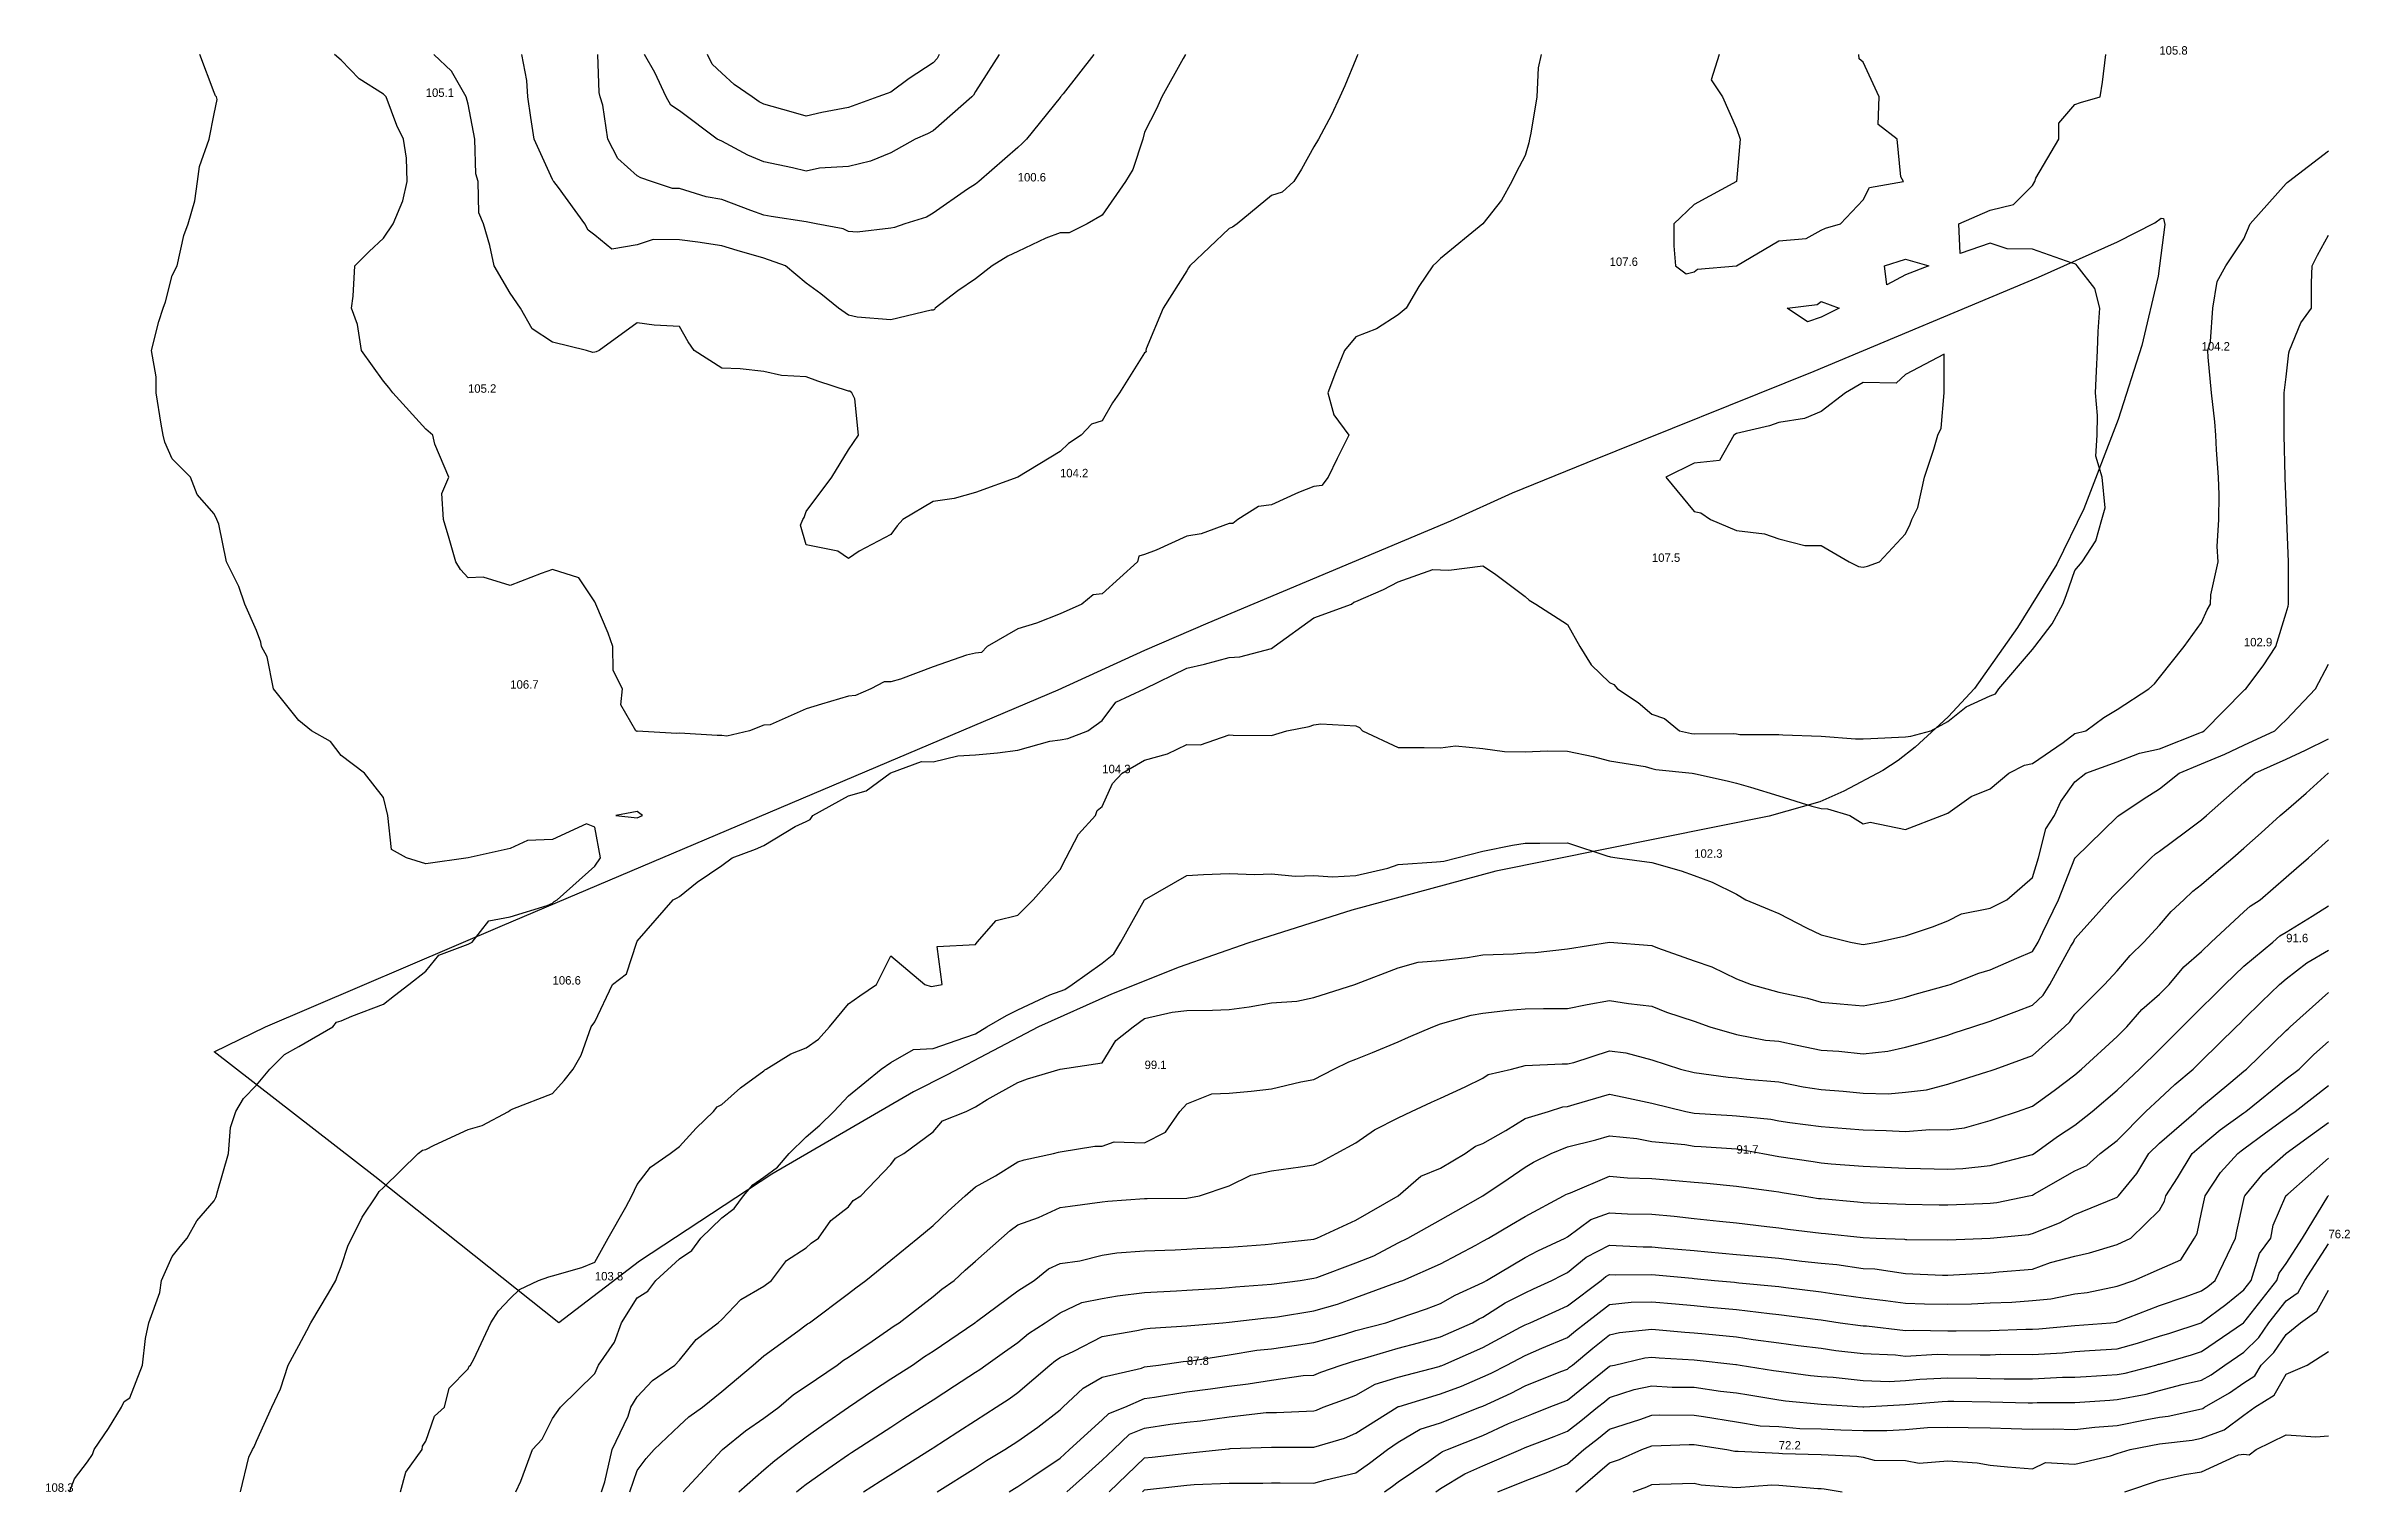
# Model space of a CAD drawing. Extents: x 0 to 273, y 0 to 171.
import ezdxf

# ---------------------------------------------------------------- set-up
doc = ezdxf.new("R2010")
doc.units = 0
for name, color, linetype in [('CONTOURS_MAJEURES', 3, 'CONTINUOUS'), ('CONTOURS_MINEURES', 8, 'CONTINUOUS'), ('PARCELLE', 4, 'CONTINUOUS'), ('POINTS_COTES', 7, 'CONTINUOUS')]:
    doc.layers.add(name, color=color, linetype=linetype)

msp = doc.modelspace()

# ---------------------------------------------------------------- linework, layer by layer
at = {"layer": 'CONTOURS_MAJEURES'}
for points in [[(124.004, 169.996), (120.362, 165.357), (120.075, 165), (120.05, 164.955), (120.005, 164.907), (116.05, 160.003), (115.539, 159.468), (115.005, 159.03), (110.393, 154.996), (109.995, 154.671), (109.069, 154.071), (104.995, 151.249), (104.232, 150.763), (101.662, 149.999), (100.436, 149.56), (99.996, 149.455), (96.014, 148.982), (94.996, 149.073), (94.381, 149.385), (91.163, 149.999), (89.997, 150.206), (85.843, 150.845), (84.997, 150.999), (83.426, 151.57), (79.998, 152.842), (78.18, 153.179), (74.998, 154.169), (74.181, 154.179), (71.709, 154.996), (70.421, 155.419), (69.999, 155.667), (67.716, 157.717), (66.528, 160.003), (65.961, 164.039), (65.636, 165), (65.502, 165.502), (65.362, 169.996)], [(65.773, -0.003), (66.178, 1.178), (67.031, 5.004), (68.952, 8.955), (69.261, 10.001), (69.999, 11.238), (71.829, 13.168), (74.455, 14.997), (74.998, 15.56), (76.983, 18.017), (79.591, 20.004), (79.998, 20.393), (82.253, 22.747), (84.997, 24.318), (85.906, 25.001), (87.644, 27.352), (89.997, 28.869), (90.567, 29.427), (91.435, 29.997), (92.917, 32.08), (94.996, 33.717), (95.559, 34.441), (96.448, 35.005), (99.996, 38.731), (100.539, 39.458), (101.526, 40.001), (104.995, 42.575), (106.122, 43.872), (108.897, 44.998), (109.995, 45.54), (111.404, 46.406), (115.005, 48.405), (116.167, 48.842), (120.005, 50.005), (125.004, 50.734), (126.606, 53.401), (128.665, 55.001), (130.004, 56.001), (133.264, 56.739), (135.003, 56.928), (138.039, 56.964), (140.003, 57.037), (142.36, 57.357), (145.002, 57.848), (148.027, 58.024), (150.002, 58.46), (154.85, 59.998), (154.947, 60.053), (155.002, 60.055), (155.075, 60.071), (160.001, 61.983), (162.344, 62.659), (165.001, 62.859), (168.194, 63.196), (170, 63.5), (173.649, 63.653), (175, 63.77), (176.209, 63.794), (179.999, 64.207), (184.999, 65.005), (189.998, 64.634), (190.648, 64.355), (194.998, 62.794), (197.091, 62.095), (199.997, 60.693), (201.741, 59.998), (204.997, 59.112), (208.382, 58.384), (209.996, 57.905), (212.259, 57.737), (214.996, 57.467), (218.02, 58.023), (219.996, 58.514), (221.13, 58.864), (224.995, 59.91), (225.254, 59.998), (228.668, 61.335), (230.005, 61.752), (233.13, 63.127), (235.005, 63.925), (235.689, 65.005), (236.209, 66.209), (238.057, 70.002), (240.004, 74.95), (240.027, 74.975), (240.048, 74.998), (245.004, 79.825), (245.093, 79.906), (245.224, 79.994), (248.087, 81.914), (250.004, 83.151), (252.343, 85.002), (255.003, 86.095), (257.741, 87.262), (260.003, 88.301), (263.669, 89.998), (264.327, 90.673), (265.002, 91.32), (268.478, 94.995), (270.002, 97.91)], [(96.779, -0.003), (98.742, 1.253), (99.996, 2.044), (104.688, 5.004), (104.874, 5.125), (104.995, 5.203), (107.909, 7.089), (109.995, 8.42), (112.456, 10.001), (113.996, 11.007), (115.005, 11.736), (118.816, 14.997), (119.462, 15.541), (120.005, 15.884), (121.624, 16.618), (125.004, 18.358), (129.077, 19.076), (130.004, 19.26), (130.651, 19.356), (135.003, 19.648), (139.253, 20.004), (140.003, 20.066), (144.431, 20.576), (145.002, 20.614), (145.707, 20.708), (150.002, 21.41), (152.814, 22.19), (155.002, 22.978), (159.713, 24.713), (160.001, 24.806), (160.146, 24.856), (160.53, 25.001), (165.001, 26.948), (169.176, 29.174), (170, 29.628), (170.682, 29.997), (173.39, 31.61), (175, 32.583), (179.54, 35.005), (179.827, 35.176), (179.999, 35.26), (180.368, 35.373), (184.999, 37.338), (187.114, 37.119), (189.998, 37.056), (193.228, 36.774), (194.998, 36.619), (196.502, 36.508), (199.997, 36.147), (204.43, 35.571), (204.997, 35.465), (205.398, 35.406), (207.891, 35.005), (209.705, 34.712), (209.996, 34.678), (214.301, 34.308), (214.996, 34.233), (215.8, 34.199), (219.996, 34.041), (223.95, 33.958), (224.995, 33.949), (229.102, 34.102), (230.005, 34.136), (230.795, 34.214), (234.57, 35.005), (235.005, 35.1), (235.252, 35.251), (240.004, 37.976), (241.425, 38.581), (243.012, 40.001), (245.004, 41.536), (248.406, 44.998), (250.004, 46.5), (251.814, 48.192), (254.016, 50.005), (254.513, 50.495), (255.003, 50.979), (259.105, 55.001), (259.557, 55.447), (260.003, 55.887), (262.066, 57.936), (264.223, 59.998), (265.002, 60.658), (267.433, 62.571), (270.002, 64.077)], [(129.749, -0.003), (130.004, 0.241), (134.306, 0.695), (135.003, 0.771), (135.872, 0.867), (140.003, 1.035), (143.982, 1.019), (145.002, 1.053), (146.057, 1.053), (150.002, 1.002), (151.426, 1.423), (155.002, 2.256), (156.609, 3.394), (158.735, 5.004), (160.001, 5.851), (162.6, 7.403), (165.001, 8.166), (169.646, 10.001), (169.904, 10.097), (170, 10.138), (173.349, 11.65), (175, 12.517), (179.211, 14.21), (179.999, 14.519), (180.266, 14.73), (180.593, 14.997), (183.021, 16.977), (184.999, 18.55), (186.178, 18.824), (189.998, 19.228), (193.877, 18.882), (194.998, 18.817), (196.329, 18.672), (199.997, 18.324), (201.986, 18.013), (204.997, 17.636), (207.311, 17.315), (209.996, 16.973), (211.727, 16.73), (214.996, 16.343), (218.788, 16.206), (219.996, 16.061), (223.731, 16.263), (224.995, 16.245), (228.799, 16.203), (230.005, 16.22), (231.266, 16.26), (235.005, 16.238), (238.554, 16.45), (240.004, 16.579), (241.727, 16.722), (245.004, 16.928), (247.436, 17.569), (250.004, 18.418), (251.234, 18.772), (254.952, 20.004), (255.003, 20.023), (257.849, 22.156), (260.003, 23.886), (260.879, 25.001), (261.828, 28.173), (263.168, 29.997), (263.46, 31.542), (264.978, 35.005), (264.989, 35.018), (265.002, 35.03), (265.202, 35.205), (270.002, 39.471)], [(245.937, -0.003), (250.004, 1.391), (252.962, 2.041), (255.003, 2.37), (259.363, 4.363), (260.003, 4.436), (260.632, 4.373), (261.431, 5.004), (265.002, 6.757), (268.492, 6.512), (270.002, 6.636)], [(187.77, -0.003), (189.4, 0.596), (189.998, 0.862), (190.91, 0.909), (194.998, 1.008), (195.831, 0.831), (199.997, 0.491), (204.18, 0.815), (204.997, 0.777), (209.602, 0.391), (209.996, 0.38), (210.363, 0.364), (212.496, -0.003)]]:
    msp.add_lwpolyline(points, dxfattribs=at)
at = {"layer": 'CONTOURS_MINEURES'}
for points in [[(2.889, -0.003), (3.455, 1.548), (5.005, 3.55), (5.589, 4.419), (5.794, 5.004), (7.504, 7.502), (9.026, 10.001), (9.333, 10.672), (10.004, 11.125), (11.524, 14.997), (11.862, 18.143), (12.262, 20.004), (13.563, 23.561), (13.772, 25.001), (15.004, 27.832), (15.974, 29.028), (16.809, 29.997), (17.95, 32.054), (20.003, 34.427), (20.191, 34.817), (20.249, 35.005), (20.352, 35.353), (21.67, 40.001), (21.926, 43.076), (22.554, 44.998), (23.464, 46.538), (25.003, 48.079), (26.565, 50.005), (28.284, 51.722), (30.002, 52.664), (34.03, 55.001), (34.455, 55.548), (35.002, 55.715), (36.252, 56.25), (40.001, 57.666), (41.298, 58.702), (43.001, 59.998), (45.001, 61.591), (46.531, 63.472), (50, 64.794), (50.5, 65.005), (52.453, 67.551), (55, 68.003), (59.354, 69.357), (60, 69.632), (60.178, 69.823), (60.555, 70.002), (64.999, 73.999), (65.655, 74.998), (64.999, 78.632), (63.999, 78.995), (60, 77.139), (57.037, 77.034), (55, 76.097), (50, 74.998), (45.001, 74.263), (42.728, 74.998), (40.969, 75.965), (40.537, 79.994), (40.001, 82.141), (37.779, 85.002), (35.002, 87.084), (33.752, 88.749), (31.502, 89.998), (30.002, 91.247), (27.003, 94.995), (26.253, 98.75), (25.58, 100.002), (25.503, 100.502), (25.003, 101.876), (23.614, 104.999), (22.92, 107.08), (21.461, 109.995), (20.529, 114.475), (20.316, 115.002), (20.003, 115.669), (17.972, 117.969), (17.177, 119.999), (15.004, 122.171), (14.148, 124.141), (13.955, 124.995), (13.704, 126.297), (13.139, 130.003), (13.139, 131.866), (12.573, 134.999), (13.43, 138.423), (13.954, 139.996), (14.245, 140.756), (15.004, 143.865), (15.613, 145.003), (16.404, 148.6), (16.895, 149.999), (17.696, 152.69), (18.003, 154.996), (18.239, 156.763), (19.403, 160.003), (20.003, 163.001), (20.326, 164.677), (20.247, 165), (20.124, 165.12), (20.003, 165.526), (18.303, 169.996)], [(23.106, -0.003), (24.094, 4.094), (24.527, 5.004), (24.695, 5.312), (25.003, 6.003), (26.821, 10.001), (27.815, 12.186), (28.752, 14.997), (30.002, 17.308), (30.936, 19.07), (31.431, 20.004), (33.502, 23.502), (34.364, 25.001), (34.533, 25.469), (35.002, 26.666), (35.824, 29.176), (36.278, 29.997), (37.502, 32.501), (39.168, 35.005), (39.479, 35.527), (40.001, 36.004), (44.119, 40.001), (44.601, 40.401), (45.001, 40.485), (46.001, 41), (50, 42.856), (51.667, 43.332), (54.8, 44.998), (55, 45.133), (55.312, 45.31), (60, 47.116), (61.363, 48.639), (62.419, 50.005), (63.367, 51.636), (64.582, 55.001), (64.999, 55.601), (67.074, 59.998), (68.739, 61.26), (69.945, 65.005), (69.999, 65.114), (74.244, 70.002), (74.74, 70.26), (74.998, 70.397), (77.103, 72.105), (79.998, 74.067), (81.22, 74.998), (83.985, 76.009), (84.997, 76.463), (88.693, 78.691), (89.997, 79.281), (90.473, 79.519), (90.776, 79.994), (94.996, 82.319), (97.068, 82.927), (99.93, 85.002), (99.996, 85.038), (103.615, 86.381), (104.995, 86.353), (107.925, 87.07), (109.995, 87.187), (112.611, 87.39), (115.005, 87.742), (118.795, 88.789), (120.005, 88.938), (120.914, 89.09), (123.28, 89.998), (125.004, 91.247), (126.608, 93.392), (130.004, 94.995), (135.003, 97.423), (137.102, 97.9), (140.003, 98.701), (141.253, 98.75), (145.002, 99.761), (145.336, 100.002), (150.002, 103.365), (154.475, 104.999), (154.769, 105.231), (155.002, 105.311), (158.262, 106.737), (160.001, 107.62), (164.103, 109.098), (165.001, 109.075), (165.973, 109.024), (170, 109.527), (171.364, 108.632), (175, 105.887), (175.482, 105.48), (176.29, 104.999), (179.999, 102.605), (181.487, 100.002), (182.83, 97.83), (184.999, 95.72), (185.514, 95.511), (185.942, 94.995), (188.357, 93.355), (189.998, 91.969), (191.472, 91.471), (193.254, 89.998), (194.68, 89.681), (194.998, 89.648), (199.691, 89.692), (199.997, 89.656), (200.406, 89.59), (204.997, 89.59), (205.471, 89.524), (209.996, 89.396), (214.075, 89.078), (214.996, 89.047), (215.882, 89.113), (219.996, 89.303), (220.621, 89.374), (222.995, 89.998), (224.995, 91.127), (227.142, 92.853), (230.005, 94.151), (230.618, 94.382), (231.021, 94.995), (235.005, 99.638), (235.279, 100.002), (237.33, 102.675), (238.576, 104.999), (238.988, 106.015), (240.004, 108.996), (240.887, 109.995), (242.504, 112.499), (243.186, 115.002), (243.601, 116.405), (243.258, 119.999), (242.504, 122.497), (242.648, 124.995), (242.701, 127.302), (242.453, 130.003), (242.557, 132.554), (242.704, 134.999), (242.749, 137.252), (242.983, 139.996), (242.357, 142.352), (240.303, 145.003), (240.18, 145.178), (240.004, 145.263), (239.687, 145.32), (235.005, 146.991), (232.025, 147.022), (230.005, 147.704), (226.456, 146.46), (226.302, 149.999), (230.005, 151.617), (232.736, 152.267), (235.005, 154.535), (235.259, 154.996), (235.4, 155.391), (238.113, 160.003), (238.113, 161.894), (240.004, 164.118), (240.668, 164.336), (243.004, 165), (243.28, 166.723), (243.658, 169.996)], [(176.886, 169.996), (176.562, 168.435), (176.393, 165), (175.686, 160.689), (175.538, 160.003), (175.448, 159.554), (175, 158.056), (173.942, 156.055), (173.428, 154.996), (172.222, 152.775), (170, 149.999), (165.001, 145.877), (164.546, 145.457), (164.103, 145.003), (162.425, 142.575), (160.953, 139.996), (160.001, 139.227), (157.443, 137.555), (155.002, 136.611), (153.632, 134.999), (152.6, 132.403), (151.691, 130.003), (152.395, 127.393), (154.168, 124.995), (152.78, 122.22), (151.729, 119.999), (150.971, 119.03), (150.002, 118.932), (148.21, 118.208), (145.002, 116.754), (143.457, 116.547), (141.049, 115.002), (140.457, 114.547), (140.003, 114.552), (136.706, 113.297), (135.003, 113.041), (131.388, 111.382), (130.004, 110.887), (129.327, 110.673), (129.171, 109.995), (125.004, 106.216), (123.922, 106.08), (122.588, 104.999), (120.005, 103.851), (117.239, 102.766), (115.005, 102.084), (111.383, 100.002), (110.706, 99.291), (109.995, 99.208), (108.94, 98.946), (104.995, 97.573), (101.139, 96.139), (99.996, 95.791), (99.196, 95.796), (97.643, 94.995), (95.81, 94.182), (94.996, 94.095), (91.81, 93.183), (89.997, 92.616), (85.729, 90.73), (84.997, 90.672), (83.283, 89.998), (80.609, 89.387), (79.998, 89.44), (79.453, 89.454), (74.998, 89.722), (74.694, 89.695), (69.999, 89.969), (69.952, 89.952), (69.832, 89.998), (68.084, 93.081), (68.268, 94.995), (67.151, 97.15), (67.114, 100.002), (66.57, 101.573), (65.134, 104.999), (64.999, 105.284), (63.124, 108.121), (60, 109.1), (58.636, 108.632), (55, 107.189), (51.8, 108.196), (50, 108.121), (49.101, 109.096), (48.572, 109.995), (47.778, 112.777), (47.097, 115.002), (46.897, 118.104), (47.751, 119.999), (46.088, 123.909), (45.834, 124.995), (45.001, 125.691), (41.126, 130.003), (40.635, 130.636), (40.001, 131.365), (37.393, 134.999), (36.925, 138.074), (36.231, 139.996), (36.417, 141.413), (36.609, 145.003), (38.305, 146.698), (40.001, 148.277), (41.138, 149.999), (42.281, 152.718), (42.795, 154.996), (42.742, 157.74), (42.39, 160.003), (41.594, 161.595), (40.307, 165), (40.001, 165.315), (37.131, 167.127), (35.002, 169.339), (34.221, 169.996)], [(155.206, 169.996), (155.151, 169.847), (155.002, 169.47), (153.694, 166.306), (153.113, 165), (152.123, 162.88), (150.583, 160.003), (150.002, 159.076), (148.555, 156.445), (147.662, 154.996), (146.278, 153.721), (145.002, 153.33), (140.971, 149.999), (140.406, 149.597), (140.003, 149.423), (135.357, 145.003), (135.213, 144.793), (135.003, 144.419), (132.214, 139.996), (130.186, 135.181), (130.165, 134.999), (130.176, 134.827), (130.004, 134.729), (127.038, 130.003), (126.204, 128.801), (125.004, 126.664), (123.728, 126.274), (122.505, 124.995), (121.005, 123.996), (120.005, 123.061), (115.005, 119.999), (109.995, 118.214), (107.495, 117.501), (104.995, 117.144), (101.424, 115.002), (100.746, 114.251), (99.996, 113.235), (96.246, 111.247), (94.996, 110.412), (93.746, 111.247), (89.997, 111.998), (89.315, 114.32), (89.597, 115.002), (89.751, 115.248), (89.997, 115.939), (93.02, 119.999), (94.996, 123.266), (96.18, 124.995), (95.732, 129.266), (95.406, 130.003), (95.17, 130.176), (94.996, 130.206), (91.355, 131.36), (89.997, 131.882), (87.054, 132.058), (84.997, 132.501), (82.164, 132.834), (79.998, 132.926), (76.748, 134.999), (76.017, 136.018), (74.998, 137.835), (71.998, 137.997), (69.999, 138.29), (65.499, 134.999), (65.146, 134.852), (64.999, 134.807), (64.761, 134.761), (63.999, 134.999), (60, 135.966), (57.573, 137.57), (56.212, 139.996), (55, 141.776), (53.092, 145.003), (52.584, 147.418), (51.824, 149.999), (51.292, 151.29), (51.197, 154.996), (50.909, 155.906), (50.8, 160.003), (50, 164.138), (49.779, 165), (48.051, 168.048), (45.942, 169.996)], [(134.839, 169.996), (134.549, 169.542), (132.044, 165), (131.432, 163.572), (130.004, 160.836), (129.791, 160.003), (128.604, 156.398), (127.76, 154.996), (125.004, 151.017), (123.23, 149.999), (121.104, 148.901), (120.005, 148.901), (118.31, 148.306), (115.005, 146.727), (113.835, 146.17), (111.999, 145.003), (109.995, 143.489), (107.94, 142.053), (105.233, 139.996), (105.152, 139.839), (104.995, 139.781), (104.761, 139.761), (99.996, 138.628), (96.035, 138.957), (94.996, 139.18), (93.82, 139.996), (91.718, 141.72), (89.997, 142.955), (87.531, 145.003), (84.997, 145.909), (81.811, 146.815), (79.998, 147.376), (77.187, 147.812), (74.998, 148.084), (71.883, 148.116), (69.999, 147.484), (66.999, 147.002), (64.999, 148.637), (64.223, 149.224), (63.83, 149.999), (60.714, 154.282), (60.145, 154.996), (60.09, 155.086), (60, 155.246), (57.824, 160.003), (57.432, 162.569), (57.077, 165), (56.956, 166.955), (56.348, 169.996)], [(124.004, 169.996), (120.362, 165.357), (120.075, 165), (120.05, 164.955), (120.005, 164.907), (116.05, 160.003), (115.539, 159.468), (115.005, 159.03), (110.393, 154.996), (109.995, 154.671), (109.069, 154.071), (104.995, 151.249), (104.232, 150.763), (101.662, 149.999), (100.436, 149.56), (99.996, 149.455), (96.014, 148.982), (94.996, 149.073), (94.381, 149.385), (91.163, 149.999), (89.997, 150.206), (85.843, 150.845), (84.997, 150.999), (83.426, 151.57), (79.998, 152.842), (78.18, 153.179), (74.998, 154.169), (74.181, 154.179), (71.709, 154.996), (70.421, 155.419), (69.999, 155.667), (67.716, 157.717), (66.528, 160.003), (65.961, 164.039), (65.636, 165), (65.502, 165.502), (65.362, 169.996)], [(112.818, 169.996), (109.995, 165.617), (109.779, 165.215), (109.578, 165), (104.995, 160.988), (104.353, 160.646), (102.886, 160.003), (99.996, 158.392), (97.589, 157.407), (94.996, 156.768), (91.554, 156.556), (89.997, 156.2), (88.373, 156.622), (84.997, 157.312), (83.089, 158.092), (79.998, 159.744), (79.467, 160.003), (74.998, 163.353), (73.998, 164), (73.422, 165), (72.098, 167.898), (70.859, 169.996)], [(105.724, 169.996), (105.47, 169.522), (104.995, 169.015), (102.175, 167.178), (99.996, 165.562), (99.577, 165.418), (98.478, 165), (94.996, 163.743), (91.827, 163.17), (89.997, 162.722), (88.215, 163.219), (84.997, 164.144), (84.424, 164.427), (83.608, 165), (81.468, 166.469), (79.998, 167.824), (78.867, 168.866), (78.32, 169.996)], [(197.952, 169.996), (196.998, 166.998), (198.331, 165), (199.997, 161.252), (200.452, 160.003), (199.997, 154.996), (194.998, 152.289), (192.607, 149.999), (192.607, 147.393), (192.798, 145.003), (194.05, 144.053), (194.998, 144.315), (195.388, 144.612), (199.997, 145.003), (204.997, 147.955), (208.247, 148.251), (209.996, 149.222), (210.511, 149.485), (212.279, 149.999), (214.996, 152.838), (215.716, 154.277), (219.746, 154.996), (219.44, 155.552), (218.996, 160.003), (216.735, 161.741), (216.871, 165), (214.996, 169.088), (214.52, 169.52), (214.47, 169.996)], [(42.012, -0.003), (42.662, 2.339), (44.584, 5.004), (44.616, 5.388), (45.001, 5.971), (46.042, 8.96), (47.233, 10.001), (47.754, 12.245), (50, 14.556), (50.126, 14.871), (50.289, 14.997), (50.682, 15.68), (52.683, 20.004), (53.603, 21.4), (55, 22.881), (56.077, 23.925), (58.333, 25.001), (59.557, 25.444), (60, 25.556), (63.456, 26.543), (64.999, 27.154), (66.556, 29.997), (68.665, 33.669), (69.38, 35.005), (69.999, 36.367), (71.583, 38.418), (73.901, 40.001), (74.998, 40.834), (76.989, 43.008), (79.016, 44.998), (79.474, 45.522), (79.998, 45.808), (82.224, 47.775), (84.997, 49.802), (85.102, 49.9), (85.239, 50.005), (88.187, 51.813), (89.997, 52.503), (91.443, 53.556), (92.728, 55.001), (94.996, 57.722), (96.327, 58.668), (98.302, 59.998), (99.996, 63.39), (104.034, 59.998), (104.784, 59.786), (104.995, 59.8), (106.082, 59.998), (105.495, 64.505), (109.995, 64.742), (110.204, 65.005), (112.444, 67.559), (115.005, 68.197), (116.811, 70.002), (120.005, 73.593), (120.742, 74.998), (122.209, 77.792), (124.188, 79.994), (124.407, 80.592), (125.004, 81.077), (126.213, 83.792), (127.343, 85.002), (130.004, 86.557), (132.707, 87.297), (135.003, 88.406), (136.632, 88.37), (140.003, 89.544), (140.487, 89.515), (145.002, 89.443), (146.844, 89.998), (149.471, 90.529), (150.002, 90.739), (150.859, 90.855), (155.002, 90.604), (155.406, 90.402), (155.756, 89.998), (160.001, 88.026), (163.054, 88.053), (165.001, 88), (166.76, 88.24), (170, 87.935), (172.563, 87.563), (175, 87.532), (177.633, 87.633), (179.999, 87.601), (183.033, 86.966), (184.999, 86.457), (189.209, 85.791), (189.998, 85.546), (190.443, 85.447), (194.771, 85.002), (194.956, 84.96), (194.998, 84.952), (199.055, 84.058), (199.997, 83.839), (201.64, 83.357), (204.997, 82.325), (208.91, 81.083), (209.996, 80.82), (210.778, 80.777), (213.405, 79.994), (214.996, 78.995), (215.791, 79.2), (219.996, 78.359), (224.281, 79.994), (224.995, 80.263), (227.761, 82.237), (230.005, 83.161), (232.198, 85.002), (234.053, 85.954), (235.005, 86.152), (238.641, 88.636), (240.004, 89.684), (241.309, 89.998), (243.43, 91.571), (245.004, 92.534), (248.754, 94.995), (249.425, 95.575), (250.004, 96.338), (252.944, 100.002), (255.003, 102.838), (255.659, 104.343), (256.042, 104.999), (256.084, 106.079), (256.95, 109.995), (256.835, 111.829), (257.04, 115.002), (257.094, 117.909), (257.003, 119.999), (256.748, 123.251), (256.685, 124.995), (256.571, 126.565), (256.182, 130.003), (255.784, 134.218), (255.753, 134.999), (256.059, 136.055), (256.319, 139.996), (256.857, 143.146), (257.848, 145.003), (260.003, 148.206), (260.732, 149.999), (265.002, 154.763), (265.108, 154.89), (265.288, 154.996), (270.002, 158.628)], [(55.652, -0.003), (56.25, 1.249), (57.631, 5.004), (58.783, 6.219), (60, 8.65), (60.925, 10.001), (64.999, 13.998), (65.425, 14.997), (67.305, 17.695), (68.155, 20.004), (69.999, 22.952), (71.264, 23.736), (72.227, 25.001), (74.998, 27.575), (76.453, 28.544), (77.524, 29.997), (79.998, 32.424), (81.477, 33.523), (82.575, 35.005), (83.685, 36.317), (84.997, 37.199), (86.601, 38.398), (87.997, 40.001), (89.997, 42), (91.618, 43.377), (93.257, 44.998), (94.996, 46.839), (98.869, 50.005), (99.996, 50.781), (102.697, 52.301), (104.995, 52.422), (108.732, 53.74), (109.995, 54.174), (111.371, 55.001), (113.672, 56.331), (115.005, 57.012), (118.798, 58.792), (120.005, 59.226), (120.588, 59.415), (121.424, 59.998), (125.004, 62.525), (126.358, 63.649), (127.189, 65.005), (130.004, 70.002), (135.003, 72.894), (136.97, 73.032), (140.003, 73.135), (143.035, 73.032), (145.002, 73.095), (147.828, 72.826), (150.002, 72.887), (152.241, 72.761), (155.002, 72.89), (158.777, 73.774), (160.001, 74.219), (164.515, 74.512), (165.001, 74.55), (165.408, 74.591), (166.945, 74.998), (170, 75.783), (173.512, 76.485), (175, 76.709), (176.736, 76.733), (179.999, 76.778), (184.795, 75.202), (184.999, 75.133), (185.118, 75.117), (185.908, 74.998), (189.998, 74.429), (193.463, 73.465), (194.998, 72.905), (197.126, 72.129), (199.997, 70.673), (201.122, 70.002), (203.874, 68.879), (204.997, 68.388), (208.295, 66.706), (209.996, 65.884), (213.474, 65.005), (214.755, 64.764), (214.996, 64.736), (215.218, 64.783), (216.587, 65.005), (219.996, 65.755), (223.167, 66.832), (224.995, 67.556), (226.619, 68.382), (230.005, 69.019), (231.972, 70.002), (235.005, 72.681), (235.697, 74.998), (236.562, 78.439), (237.606, 79.994), (238.351, 81.65), (240.004, 83.991), (241.301, 85.002), (245.004, 86.328), (247.639, 87.365), (250.004, 87.887), (254.779, 89.774), (255.003, 89.866), (255.096, 89.906), (255.297, 89.998), (260.003, 94.781), (260.108, 94.889), (260.218, 94.995), (262.295, 97.706), (263.762, 100.002), (265.002, 103.974), (265.224, 104.777), (265.28, 104.999), (265.28, 105.276), (265.28, 109.995), (265.075, 114.93), (265.071, 115.002), (265.002, 117.001), (264.894, 119.891), (264.89, 119.999), (264.887, 120.114), (264.777, 124.995), (264.777, 129.777), (264.762, 130.003), (265.002, 131.876), (265.295, 134.707), (265.402, 134.999), (266.735, 138.264), (267.992, 139.996), (267.992, 142.99), (268.068, 145.003), (268.712, 146.291), (270.002, 148.661)], [(219.996, 143.939), (217.759, 142.763), (217.496, 145.003), (219.996, 145.82), (222.737, 145.003), (219.996, 143.939)], [(209.996, 140.781), (212.158, 139.996), (209.996, 138.957), (208.397, 138.397), (205.997, 139.996), (209.545, 140.448), (209.996, 140.781)], [(224.56, 134.565), (219.996, 132.144), (218.867, 131.131), (214.996, 131.212), (212.905, 130.003), (209.996, 127.777), (208.055, 126.94), (204.997, 126.498), (203.89, 126.104), (199.997, 125.198), (199.67, 124.995), (197.998, 121.997), (194.998, 121.684), (191.626, 119.999), (194.998, 115.974), (195.776, 115.78), (196.942, 115.002), (199.997, 113.691), (203.295, 113.298), (204.997, 112.713), (208.074, 111.921), (209.996, 111.921), (213.33, 109.995), (214.441, 109.44), (214.996, 109.354), (215.506, 109.485), (216.919, 109.995), (219.996, 113.333), (220.551, 114.446), (220.736, 115.002), (221.424, 116.43), (222.218, 119.999), (223.329, 123.33), (223.819, 124.995), (224.195, 125.797), (224.56, 130.003), (224.56, 134.565)], [(65.773, -0.003), (66.178, 1.178), (67.031, 5.004), (68.952, 8.955), (69.261, 10.001), (69.999, 11.238), (71.829, 13.168), (74.455, 14.997), (74.998, 15.56), (76.983, 18.017), (79.591, 20.004), (79.998, 20.393), (82.253, 22.747), (84.997, 24.318), (85.906, 25.001), (87.644, 27.352), (89.997, 28.869), (90.567, 29.427), (91.435, 29.997), (92.917, 32.08), (94.996, 33.717), (95.559, 34.441), (96.448, 35.005), (99.996, 38.731), (100.539, 39.458), (101.526, 40.001), (104.995, 42.575), (106.122, 43.872), (108.897, 44.998), (109.995, 45.54), (111.404, 46.406), (115.005, 48.405), (116.167, 48.842), (120.005, 50.005), (125.004, 50.734), (126.606, 53.401), (128.665, 55.001), (130.004, 56.001), (133.264, 56.739), (135.003, 56.928), (138.039, 56.964), (140.003, 57.037), (142.36, 57.357), (145.002, 57.848), (148.027, 58.024), (150.002, 58.46), (154.85, 59.998), (154.947, 60.053), (155.002, 60.055), (155.075, 60.071), (160.001, 61.983), (162.344, 62.659), (165.001, 62.859), (168.194, 63.196), (170, 63.5), (173.649, 63.653), (175, 63.77), (176.209, 63.794), (179.999, 64.207), (184.999, 65.005), (189.998, 64.634), (190.648, 64.355), (194.998, 62.794), (197.091, 62.095), (199.997, 60.693), (201.741, 59.998), (204.997, 59.112), (208.382, 58.384), (209.996, 57.905), (212.259, 57.737), (214.996, 57.467), (218.02, 58.023), (219.996, 58.514), (221.13, 58.864), (224.995, 59.91), (225.254, 59.998), (228.668, 61.335), (230.005, 61.752), (233.13, 63.127), (235.005, 63.925), (235.689, 65.005), (236.209, 66.209), (238.057, 70.002), (240.004, 74.95), (240.027, 74.975), (240.048, 74.998), (245.004, 79.825), (245.093, 79.906), (245.224, 79.994), (248.087, 81.914), (250.004, 83.151), (252.343, 85.002), (255.003, 86.095), (257.741, 87.262), (260.003, 88.301), (263.669, 89.998), (264.327, 90.673), (265.002, 91.32), (268.478, 94.995), (270.002, 97.91)], [(69.14, -0.003), (69.999, 2.5), (71.07, 3.931), (72.022, 5.004), (74.998, 7.822), (76.131, 8.869), (77.734, 10.001), (79.998, 11.874), (83.701, 14.997), (84.997, 16.101), (88.997, 19.003), (89.997, 19.739), (90.146, 19.855), (90.386, 20.004), (94.996, 23.46), (95.853, 24.145), (97.052, 25.001), (99.996, 27.387), (103.182, 29.997), (104.995, 31.499), (106.794, 33.203), (108.77, 35.005), (109.995, 36.091), (112.358, 37.361), (115.005, 39.016), (115.754, 39.253), (119.247, 40.001), (119.844, 40.161), (120.005, 40.195), (124.11, 40.895), (125.004, 40.877), (126.396, 41.392), (130.004, 41.277), (132.468, 42.534), (134.17, 44.998), (135.003, 45.874), (137.95, 47.054), (140.003, 47.171), (142.611, 47.392), (145.002, 47.671), (148.483, 48.484), (150.002, 48.779), (152.402, 50.005), (154.157, 50.849), (155.002, 51.155), (156.971, 51.973), (160.001, 53.217), (161.228, 53.775), (164.082, 55.001), (165.001, 55.339), (168.626, 56.375), (170, 56.599), (173.03, 56.97), (175, 57.138), (177.181, 57.181), (179.999, 57.162), (182.359, 57.64), (184.999, 58.112), (187.225, 57.773), (189.998, 57.431), (191.738, 56.74), (194.998, 55.655), (196.85, 55.001), (199.997, 54.098), (203.435, 53.44), (204.997, 53.295), (207.157, 52.842), (209.996, 52.236), (212.116, 52.123), (214.996, 51.799), (217.889, 52.11), (219.996, 52.603), (221.896, 53.102), (224.995, 54.031), (225.727, 54.272), (227.948, 55.001), (230.005, 55.685), (233.157, 56.848), (235.005, 57.575), (236.267, 58.737), (237.067, 59.998), (239.55, 64.55), (239.838, 65.005), (240.004, 65.39), (242.176, 67.831), (244.142, 70.002), (244.552, 70.454), (245.004, 70.944), (249.022, 74.998), (249.537, 75.464), (250.004, 75.781), (253.091, 78.084), (255.003, 79.502), (255.573, 79.994), (257.925, 82.076), (260.003, 83.885), (261.286, 85.002), (265.002, 86.667), (267.278, 87.724), (270.002, 89.084)], [(75.426, -0.003), (79.998, 4.933), (80.08, 5.004), (82.802, 7.198), (84.997, 8.72), (86.764, 10.001), (88.479, 11.518), (89.997, 12.499), (93.673, 14.997), (94.419, 15.575), (94.996, 15.936), (97.809, 17.814), (99.996, 19.359), (100.376, 19.623), (100.986, 20.004), (104.995, 23.104), (106.023, 23.974), (107.471, 25.001), (108.791, 26.205), (109.995, 27.284), (113.09, 29.997), (114.092, 30.91), (115.005, 31.56), (117.442, 32.438), (120.005, 33.636), (121.203, 33.804), (125.004, 34.308), (125.644, 34.364), (130.004, 34.677), (130.318, 34.69), (135.003, 34.75), (136.485, 35.005), (140.003, 36.177), (142.565, 37.441), (145.002, 37.982), (148.432, 38.432), (150.002, 38.665), (150.939, 39.064), (152.649, 40.001), (155.002, 41.277), (157.175, 42.825), (160.001, 44.25), (161.57, 44.998), (163.927, 46.073), (165.001, 46.562), (167.917, 47.919), (170, 48.926), (170.638, 49.366), (173.378, 50.005), (175, 50.413), (179.382, 50.621), (179.999, 50.617), (180.759, 50.764), (184.999, 52.154), (186.912, 51.917), (189.998, 51.095), (193.394, 50.005), (194.998, 49.594), (199.023, 49.029), (199.997, 48.953), (201.183, 48.818), (204.997, 48.477), (207.887, 47.892), (209.996, 47.601), (212.618, 47.38), (214.996, 47.15), (217.937, 47.059), (219.996, 47.276), (222.461, 47.535), (224.995, 48.202), (229.711, 49.71), (230.005, 49.798), (230.579, 50.005), (233.836, 51.173), (235.005, 51.601), (238.787, 55.001), (239.421, 55.585), (240.004, 56.504), (243.529, 59.998), (245.004, 61.622), (246.56, 63.447), (248.182, 65.005), (250.004, 67.013), (251.383, 68.623), (252.886, 70.002), (253.963, 71.041), (255.003, 71.836), (256.697, 73.305), (258.685, 74.998), (260.003, 76.13), (262.048, 77.95), (264.307, 79.994), (265.002, 80.601), (267.36, 82.641), (269.959, 85.002), (269.988, 85.015), (270.002, 85.022)], [(70.624, 79.994), (69.999, 80.45), (67.499, 79.994), (69.999, 79.727), (70.624, 79.994)], [(82.044, -0.003), (84.997, 2.604), (86.287, 3.712), (87.997, 5.004), (89.997, 6.511), (92.053, 7.946), (94.996, 10.001), (97.969, 12.027), (99.996, 13.35), (102.562, 14.997), (103.999, 15.995), (104.995, 16.617), (109.952, 20.004), (109.975, 20.024), (109.995, 20.038), (110.12, 20.129), (115.005, 23.783), (116.955, 25.001), (118.631, 26.374), (120.005, 27.006), (122.333, 27.327), (125.004, 27.999), (126.737, 28.266), (130.004, 28.49), (133.61, 28.605), (135.003, 28.704), (136.212, 28.79), (140.003, 28.92), (144.258, 29.253), (145.002, 29.315), (145.588, 29.412), (150.002, 29.882), (150.381, 29.997), (155.002, 32.118), (160.001, 35.005), (162.686, 37.318), (165.001, 38.289), (167.917, 40.001), (169.125, 40.875), (170, 41.216), (172.734, 42.734), (175, 44.174), (177.788, 44.998), (179.454, 45.543), (179.999, 45.562), (180.803, 45.803), (184.999, 47.03), (186.665, 46.667), (189.998, 45.979), (193.998, 44.998), (194.998, 44.802), (199.501, 44.502), (199.997, 44.468), (204.068, 44.07), (204.997, 43.892), (206.297, 43.698), (209.996, 43.202), (212.956, 42.959), (214.996, 42.801), (217.715, 42.719), (219.996, 42.609), (222.87, 42.873), (224.995, 42.81), (226.946, 43.052), (230.005, 43.919), (230.821, 44.183), (233.225, 44.998), (235.005, 45.627), (237.557, 47.449), (240.004, 49.325), (240.801, 50.005), (245.004, 53.869), (246.145, 55.001), (247.943, 57.061), (250.004, 58.858), (251.152, 59.998), (252.9, 62.104), (255.003, 63.908), (256.138, 65.005), (260.003, 68.612), (260.742, 69.263), (261.912, 70.002), (265.002, 72.72), (266.236, 73.765), (267.641, 74.998), (270.002, 77.104)], [(88.859, -0.003), (89.471, 0.523), (89.997, 0.92), (93.052, 3.057), (94.996, 4.42), (95.352, 4.648), (95.917, 5.004), (99.996, 7.659), (101.414, 8.583), (103.624, 10.001), (104.995, 10.881), (107.536, 12.54), (109.995, 14.136), (110.517, 14.477), (111.237, 14.997), (113.433, 16.568), (115.005, 17.677), (116.267, 18.741), (118.269, 20.004), (120.005, 21.164), (122.598, 22.409), (125.004, 22.882), (126.817, 23.189), (130.004, 23.555), (133.782, 23.78), (135.003, 23.862), (139.106, 24.105), (140.003, 24.178), (140.741, 24.263), (145.002, 24.548), (148.384, 25.001), (149.772, 25.231), (150.002, 25.255), (150.369, 25.367), (155.002, 27.091), (157.107, 27.893), (160.001, 29.439), (161.144, 29.997), (165.001, 32.166), (166.822, 33.181), (170, 35.005), (172.989, 37.014), (175, 38.386), (176.011, 38.99), (178.081, 40.001), (179.999, 40.786), (183.351, 41.648), (184.999, 42.122), (188.223, 41.776), (189.998, 41.445), (193.9, 41.098), (194.998, 40.883), (195.825, 40.828), (199.997, 40.55), (200.497, 40.501), (203.108, 40.001), (204.997, 39.646), (209.048, 39.053), (209.996, 38.9), (211.206, 38.793), (214.996, 38.5), (218.336, 38.342), (219.996, 38.279), (221.756, 38.242), (224.995, 38.159), (226.774, 38.227), (230.005, 38.593), (234.852, 39.848), (235.005, 39.882), (235.2, 40.001), (237.968, 42.036), (240.004, 43.359), (242.073, 44.998), (245.004, 47.516), (247.662, 50.005), (250.004, 52.33), (251.348, 53.657), (252.71, 55.001), (255.003, 57.278), (256.372, 58.629), (257.759, 59.998), (260.003, 62.175), (263.423, 65.005), (264.263, 65.744), (265.002, 66.211), (268.09, 68.091), (270.002, 69.311)], [(96.779, -0.003), (98.742, 1.253), (99.996, 2.044), (104.688, 5.004), (104.874, 5.125), (104.995, 5.203), (107.909, 7.089), (109.995, 8.42), (112.456, 10.001), (113.996, 11.007), (115.005, 11.736), (118.816, 14.997), (119.462, 15.541), (120.005, 15.884), (121.624, 16.618), (125.004, 18.358), (129.077, 19.076), (130.004, 19.26), (130.651, 19.356), (135.003, 19.648), (139.253, 20.004), (140.003, 20.066), (144.431, 20.576), (145.002, 20.614), (145.707, 20.708), (150.002, 21.41), (152.814, 22.19), (155.002, 22.978), (159.713, 24.713), (160.001, 24.806), (160.146, 24.856), (160.53, 25.001), (165.001, 26.948), (169.176, 29.174), (170, 29.628), (170.682, 29.997), (173.39, 31.61), (175, 32.583), (179.54, 35.005), (179.827, 35.176), (179.999, 35.26), (180.368, 35.373), (184.999, 37.338), (187.114, 37.119), (189.998, 37.056), (193.228, 36.774), (194.998, 36.619), (196.502, 36.508), (199.997, 36.147), (204.43, 35.571), (204.997, 35.465), (205.398, 35.406), (207.891, 35.005), (209.705, 34.712), (209.996, 34.678), (214.301, 34.308), (214.996, 34.233), (215.8, 34.199), (219.996, 34.041), (223.95, 33.958), (224.995, 33.949), (229.102, 34.102), (230.005, 34.136), (230.795, 34.214), (234.57, 35.005), (235.005, 35.1), (235.252, 35.251), (240.004, 37.976), (241.425, 38.581), (243.012, 40.001), (245.004, 41.536), (248.406, 44.998), (250.004, 46.5), (251.814, 48.192), (254.016, 50.005), (254.513, 50.495), (255.003, 50.979), (259.105, 55.001), (259.557, 55.447), (260.003, 55.887), (262.066, 57.936), (264.223, 59.998), (265.002, 60.658), (267.433, 62.571), (270.002, 64.077)], [(105.474, -0.003), (109.995, 2.842), (111.301, 3.699), (113.498, 5.004), (115.005, 5.969), (117.38, 7.628), (120.005, 9.701), (120.343, 10.001), (122.735, 12.269), (125.004, 13.573), (129.635, 14.628), (130.004, 14.79), (131.67, 14.997), (134.572, 15.429), (135.003, 15.458), (135.506, 15.5), (140.003, 16.196), (143.264, 16.738), (145.002, 16.916), (147.702, 17.301), (150.002, 17.668), (153.656, 18.657), (155.002, 19.067), (158.535, 20.004), (160.001, 20.48), (163.361, 21.643), (165.001, 22.259), (166.742, 23.261), (170, 24.755), (170.151, 24.85), (170.445, 25.001), (175, 27.696), (176.504, 28.494), (179.729, 29.997), (179.999, 30.15), (182.783, 32.216), (184.999, 33.006), (187.112, 32.889), (189.998, 32.829), (192.612, 32.615), (194.998, 32.343), (197.983, 32.014), (199.997, 31.816), (203.596, 31.4), (204.997, 31.228), (206.055, 31.057), (209.996, 30.59), (210.542, 30.543), (214.996, 30.06), (216.496, 29.997), (219.872, 29.874), (219.996, 29.856), (220.143, 29.85), (224.995, 29.809), (230.005, 29.997), (234.554, 30.449), (235.005, 30.544), (238.186, 31.818), (240.004, 32.816), (244.75, 34.75), (245.004, 34.834), (245.176, 35.005), (247.354, 37.653), (248.766, 40.001), (250.004, 41.257), (254.348, 44.998), (254.687, 45.314), (255.003, 45.574), (258.44, 48.44), (260.003, 49.757), (260.315, 50.005), (265.002, 54.547), (265.231, 54.773), (265.486, 55.001), (270.002, 59.045)], [(114.003, -0.003), (114.608, 0.393), (115.005, 0.629), (116.796, 1.79), (120.005, 3.993), (120.541, 4.467), (121.136, 5.004), (125.004, 8.518), (125.762, 9.243), (127.654, 10.001), (130.004, 11.034), (131.184, 11.18), (135.003, 11.832), (137.811, 12.191), (140.003, 12.508), (142.243, 12.758), (145.002, 13.206), (148.763, 13.759), (150.002, 13.811), (150.866, 14.133), (153.257, 14.997), (155.002, 15.528), (155.723, 15.719), (160.001, 16.993), (162.4, 17.602), (165.001, 18.318), (168.769, 20.004), (169.551, 20.454), (170, 20.66), (172.663, 22.339), (175, 23.538), (176.007, 23.994), (178.181, 25.001), (179.369, 25.631), (179.999, 25.925), (182.234, 27.764), (184.999, 29.165), (188.972, 28.971), (189.998, 28.982), (191.121, 28.875), (194.998, 28.53), (196.622, 28.374), (199.997, 28.082), (202.826, 27.828), (204.997, 27.616), (207.717, 27.279), (209.996, 27.051), (211.879, 26.882), (214.996, 26.405), (216.352, 26.355), (219.996, 25.81), (224.362, 25.633), (224.995, 25.628), (225.649, 25.653), (230.005, 25.919), (231.023, 26.018), (235.005, 26.348), (237.129, 27.123), (240.004, 27.852), (241.73, 28.273), (245.004, 29.236), (246.634, 29.997), (250.004, 33.3), (250.619, 34.388), (250.751, 35.005), (252.137, 37.137), (253.895, 40.001), (255.003, 40.973), (257.206, 42.796), (260.003, 44.827), (260.1, 44.9), (260.236, 44.998), (265.002, 48.83), (266.536, 50.005), (268.279, 51.726), (270.002, 53.269)], [(120.803, -0.003), (123.034, 1.97), (125.004, 3.746), (126.329, 5.004), (128.207, 6.8), (130.004, 7.519), (133.016, 8.014), (135.003, 8.225), (136.609, 8.396), (140.003, 8.855), (144.364, 9.363), (145.002, 9.384), (145.62, 9.384), (150.002, 9.572), (150.333, 9.67), (151.138, 10.001), (153.952, 11.049), (155.002, 11.428), (157.274, 12.726), (160.001, 13.564), (164.835, 14.831), (165.001, 14.881), (165.085, 14.913), (165.281, 14.997), (170, 17.063), (174.469, 19.473), (175, 19.751), (175.588, 20.004), (178.625, 21.378), (179.999, 22.014), (183.978, 25.001), (184.538, 25.461), (184.999, 25.695), (185.661, 25.663), (189.998, 25.705), (194.744, 25.254), (194.998, 25.232), (197.411, 25.001), (199.777, 24.781), (199.997, 24.761), (200.27, 24.728), (204.997, 24.278), (205.833, 24.165), (209.996, 23.652), (211.566, 23.432), (214.996, 22.952), (217.622, 22.629), (219.996, 22.309), (222.227, 22.234), (224.995, 22.188), (227.77, 22.234), (230.005, 22.349), (232.563, 22.445), (235.005, 22.617), (237.168, 22.839), (240.004, 23.406), (241.45, 23.556), (245.004, 24.305), (246.992, 25.001), (250.004, 26.33), (252.549, 27.453), (254.16, 29.997), (254.465, 30.537), (255.003, 33.045), (255.348, 34.659), (255.424, 35.005), (257.227, 37.779), (259.292, 40.001), (259.681, 40.323), (260.003, 40.556), (262.539, 42.463), (265.002, 44.224), (265.45, 44.55), (266.071, 44.998), (270.002, 48.051)], [(125.828, -0.003), (130.004, 4.006), (130.905, 4.101), (135.003, 4.551), (139.141, 5.004), (139.92, 5.087), (140.003, 5.098), (140.109, 5.11), (145.002, 5.271), (149.735, 5.271), (150.002, 5.283), (153.644, 6.361), (155.002, 6.919), (159.854, 10.001), (159.948, 10.054), (160.001, 10.07), (160.096, 10.095), (165.001, 11.572), (167.494, 12.505), (170, 13.584), (170.974, 14.024), (172.827, 14.997), (175, 16.136), (176.993, 16.994), (179.999, 18.236), (180.973, 19.03), (182.198, 20.004), (184.999, 22.156), (187.554, 22.447), (189.998, 22.47), (192.772, 22.229), (194.998, 22.022), (196.845, 21.851), (199.997, 21.558), (203.906, 21.095), (204.997, 20.991), (209.635, 20.365), (209.996, 20.321), (212.258, 20.004), (214.659, 19.667), (214.996, 19.627), (215.387, 19.613), (219.996, 19.06), (220.89, 19.108), (224.995, 19.051), (225.96, 19.04), (230.005, 19.098), (234.233, 19.232), (235.005, 19.227), (235.737, 19.271), (240.004, 19.651), (244.263, 20.004), (244.934, 20.074), (245.004, 20.089), (245.134, 20.134), (250.004, 22.05), (253.044, 23.043), (255.003, 23.752), (255.717, 24.287), (256.606, 25.001), (258.048, 28.044), (259.003, 29.997), (259.179, 30.822), (260.003, 34.579), (260.07, 34.937), (260.1, 35.005), (262.322, 37.683), (264.945, 40.001), (264.978, 40.025), (265.002, 40.043), (267.871, 42.13), (270.002, 43.665)], [(129.749, -0.003), (130.004, 0.241), (134.306, 0.695), (135.003, 0.771), (135.872, 0.867), (140.003, 1.035), (143.982, 1.019), (145.002, 1.053), (146.057, 1.053), (150.002, 1.002), (151.426, 1.423), (155.002, 2.256), (156.609, 3.394), (158.735, 5.004), (160.001, 5.851), (162.6, 7.403), (165.001, 8.166), (169.646, 10.001), (169.904, 10.097), (170, 10.138), (173.349, 11.65), (175, 12.517), (179.211, 14.21), (179.999, 14.519), (180.266, 14.73), (180.593, 14.997), (183.021, 16.977), (184.999, 18.55), (186.178, 18.824), (189.998, 19.228), (193.877, 18.882), (194.998, 18.817), (196.329, 18.672), (199.997, 18.324), (201.986, 18.013), (204.997, 17.636), (207.311, 17.315), (209.996, 16.973), (211.727, 16.73), (214.996, 16.343), (218.788, 16.206), (219.996, 16.061), (223.731, 16.263), (224.995, 16.245), (228.799, 16.203), (230.005, 16.22), (231.266, 16.26), (235.005, 16.238), (238.554, 16.45), (240.004, 16.579), (241.727, 16.722), (245.004, 16.928), (247.436, 17.569), (250.004, 18.418), (251.234, 18.772), (254.952, 20.004), (255.003, 20.023), (257.849, 22.156), (260.003, 23.886), (260.879, 25.001), (261.828, 28.173), (263.168, 29.997), (263.46, 31.542), (264.978, 35.005), (264.989, 35.018), (265.002, 35.03), (265.202, 35.205), (270.002, 39.471)], [(158.389, -0.003), (159.334, 0.665), (160.001, 1.171), (163.604, 3.605), (165.001, 4.604), (165.249, 4.756), (165.827, 5.004), (170, 6.67), (173.057, 8.059), (175, 8.884), (175.804, 9.196), (177.85, 10.001), (179.999, 10.846), (182.319, 12.678), (184.999, 14.866), (185.097, 14.898), (185.554, 14.997), (189.163, 15.834), (189.998, 15.922), (190.847, 15.847), (194.998, 15.607), (199.925, 15.069), (199.997, 15.062), (200.414, 14.997), (204.357, 14.358), (204.997, 14.254), (208.769, 13.77), (209.996, 13.649), (211.435, 13.559), (214.996, 13.16), (218.053, 13.056), (219.996, 13.171), (221.688, 13.305), (224.995, 13.469), (228.435, 13.431), (230.005, 13.405), (231.639, 13.365), (235.005, 13.346), (238.552, 13.546), (240.004, 13.55), (241.359, 13.643), (245.004, 13.859), (245.962, 14.04), (249.587, 14.997), (249.917, 15.084), (250.004, 15.113), (253.798, 16.204), (255.003, 16.603), (259.953, 20.004), (259.981, 20.026), (260.003, 20.043), (263.9, 25.001), (264.153, 25.849), (265.002, 27.005), (266.921, 29.997), (269.912, 34.914), (269.952, 35.005), (270.002, 35.049)], [(164.442, -0.003), (165.001, 0.396), (167.859, 2.141), (170, 3.061), (174.482, 5.004), (175, 5.224), (178.443, 6.56), (179.999, 7.172), (181.597, 8.404), (183.58, 10.001), (184.373, 10.626), (184.999, 11.138), (187.914, 12.084), (189.998, 12.533), (192.385, 12.386), (194.998, 12.377), (198.089, 11.908), (199.997, 11.689), (201.451, 11.453), (204.997, 10.878), (205.775, 10.778), (209.996, 10.362), (214.943, 10.053), (214.996, 10.047), (215.041, 10.046), (219.996, 10.34), (224.313, 10.682), (224.995, 10.716), (225.705, 10.708), (230.005, 10.637), (234.479, 10.526), (235.005, 10.523), (235.559, 10.554), (240.004, 10.567), (244.152, 10.852), (245.004, 10.902), (248.449, 11.554), (250.004, 11.965), (252.709, 12.704), (255.003, 13.196), (256.148, 13.853), (257.763, 14.997), (260.003, 16.513), (261.761, 18.243), (262.958, 20.004), (265.002, 22.597), (266.413, 23.591), (267.192, 25.001), (270.002, 29.333)], [(171.782, -0.003), (175, 1.283), (177.693, 2.307), (179.999, 3.314), (181.951, 5.004), (183.671, 6.331), (184.999, 7.399), (188.554, 8.557), (189.998, 9.056), (190.907, 9.092), (194.998, 9.078), (196.088, 8.911), (199.997, 8.278), (202.808, 7.813), (204.997, 7.732), (207.497, 7.502), (209.996, 7.452), (212.32, 7.326), (214.996, 7.243), (217.763, 7.236), (219.996, 7.376), (222.585, 7.592), (224.995, 7.66), (227.395, 7.607), (230.005, 7.558), (232.49, 7.487), (235.005, 7.423), (237.433, 7.431), (240.004, 7.364), (242.366, 7.641), (245.004, 7.83), (248.539, 8.537), (250.004, 8.818), (251.063, 8.942), (255.003, 9.795), (255.155, 9.849), (255.358, 10.001), (258.307, 11.695), (260.003, 12.895), (261.298, 13.702), (262.045, 14.997), (263.537, 16.465), (265.002, 18.621), (266.696, 20.004), (268.635, 21.37), (270.002, 23.845)], [(181.01, -0.003), (184.999, 3.409), (186.164, 3.837), (188.788, 5.004), (189.998, 5.422), (194.404, 5.598), (194.998, 5.596), (198.861, 5.004), (199.799, 4.805), (199.997, 4.789), (200.197, 4.805), (204.997, 4.585), (205.453, 4.547), (209.996, 4.419), (214.224, 4.231), (214.996, 4.098), (216.262, 3.736), (219.996, 3.713), (221.61, 3.388), (224.995, 3.646), (228.442, 3.442), (230.005, 3.162), (232.058, 2.948), (235.005, 2.719), (236.551, 3.456), (240.004, 3.283), (244.238, 4.237), (245.004, 4.54), (246.561, 5.004), (250.004, 5.666), (253.887, 6.119), (255.003, 6.361), (257.68, 7.326), (260.003, 9.054), (261.275, 10.001), (263.57, 11.431), (265.002, 13.911), (267.467, 14.997), (270.002, 16.592)], [(245.937, -0.003), (250.004, 1.391), (252.962, 2.041), (255.003, 2.37), (259.363, 4.363), (260.003, 4.436), (260.632, 4.373), (261.431, 5.004), (265.002, 6.757), (268.492, 6.512), (270.002, 6.636)], [(187.77, -0.003), (189.4, 0.596), (189.998, 0.862), (190.91, 0.909), (194.998, 1.008), (195.831, 0.831), (199.997, 0.491), (204.18, 0.815), (204.997, 0.777), (209.602, 0.391), (209.996, 0.38), (210.363, 0.364), (212.496, -0.003)]]:
    msp.add_lwpolyline(points, dxfattribs=at)
at = {"layer": 'PARCELLE'}
msp.add_lwpolyline([(20, 52.048), (26.042, 54.986), (54.093, 66.975), (119.776, 94.871), (130.022, 99.572), (137.536, 102.788), (166.209, 114.862), (173.524, 118.178), (182.342, 121.743), (209.173, 132.563), (235.699, 143.666), (245.07, 147.835), (249.487, 150.097), (250.212, 150.659), (250.492, 150.597), (250.655, 149.917), (249.856, 143.789), (247.939, 135.604), (245.139, 126.836), (241.084, 116.28), (237.871, 109.743), (233.22, 102.228), (228.163, 95.038), (225.046, 91.686), (221.108, 88.083), (219.125, 86.49), (217.297, 85.306), (212.698, 82.856), (209.838, 81.621), (203.845, 79.902), (171.549, 73.402), (154.496, 68.796), (142.196, 64.909), (134.096, 62.038), (126.081, 58.857), (117.451, 55.011), (106.658, 49.325), (102.693, 47.3), (85.936, 37.556), (70.276, 27.285), (60.749, 20), (38.965, 37.28), (20, 52.048)], close=True, dxfattribs=at)

# ---------------------------------------------------------------- texts
at = {"layer": 'POINTS_COTES'}
for s, p in [('105.8', (250.004, 169.996)), ('105.1', (45.001, 165)), ('100.6', (115.005, 154.996)), ('107.6', (184.999, 145.003)), ('104.2', (255.003, 134.999)), ('105.2', (50, 130.003)), ('104.2', (120.005, 119.999)), ('107.5', (189.998, 109.995)), ('102.9', (260.003, 100.002)), ('106.7', (55, 94.995)), ('104.3', (125.004, 85.002)), ('102.3', (194.998, 74.998)), ('91.6', (265.002, 65.005)), ('106.6', (60, 59.998)), ('99.1', (130.004, 50.005)), ('91.7', (199.997, 40.001)), ('76.2', (270.002, 29.997)), ('103.8', (64.999, 25.001)), ('87.8', (135.003, 14.997)), ('72.2', (204.997, 5.004)), ('108.3', (0.005, -0.003))]:
    msp.add_text(s, height=1, dxfattribs=at).set_placement(p)

doc.saveas('drawing.dxf')
